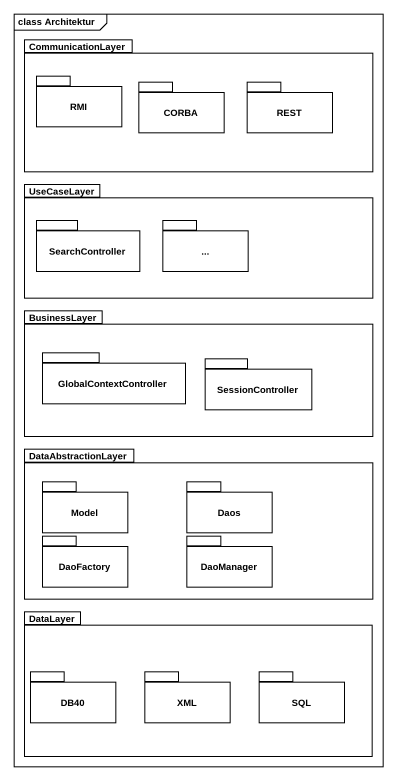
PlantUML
@startuml
mainframe class Architektur
package CommunicationLayer {
  package RMI {
  }
  package CORBA {
  }
  package REST {
  }
}
package UseCaseLayer {
  package SearchController {
  }
  package "..." as package1 {
  }
}
package BusinessLayer {
  package GlobalContextController {
  }
  package SessionController {
  }
}
package DataAbstractionLayer {
  package Model {
  }
  package Daos {
  }
  package DaoFactory {
  }
  package DaoManager {
  }
}
package DataLayer {
  package DB40 {
  }
  package XML {
  }
  package SQL {
  }
}
@enduml
